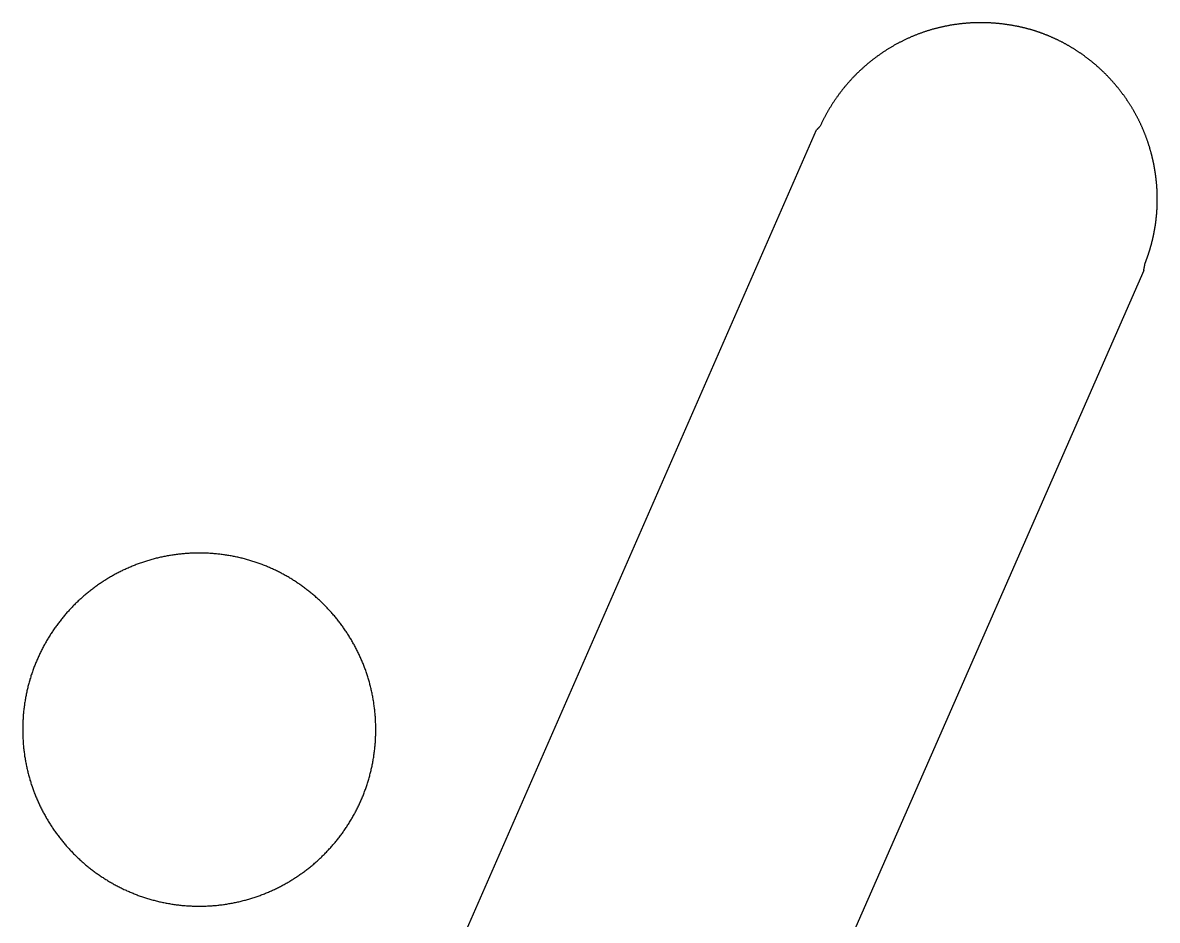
# Model space of a CAD drawing. Header units: millimetres. Extents: x -275 to 275, y -100 to 100.
# Drawn here: x -128.83 to -105.79, y -1.16 to 17.07 of the extents above; entities that cross this region are included whole.
import ezdxf

# ---------------------------------------------------------------- set-up
doc = ezdxf.new("R2010")
doc.units = ezdxf.units.MM

msp = doc.modelspace()

# ---------------------------------------------------------------- linework, layer by layer
for p, q in [((-123.745, -10.338), (-112.706, 14.894)), ((-106.063, 12.038), (-121.976, -24.248))]:
    msp.add_line(p, q)
for points in [[(-106.035, 12.176), (-106.033, 12.182), (-106.03, 12.188), (-106.028, 12.195), (-106.026, 12.201), (-106.023, 12.207), (-106.021, 12.213), (-106.019, 12.219), (-106.016, 12.225), (-106.014, 12.231), (-106.012, 12.238), (-106.009, 12.244), (-106.007, 12.25), (-106.005, 12.256), (-106.003, 12.262), (-106, 12.268), (-105.998, 12.275), (-105.996, 12.281), (-105.994, 12.287), (-105.991, 12.293), (-105.989, 12.299), (-105.987, 12.306), (-105.985, 12.312), (-105.983, 12.318), (-105.981, 12.324), (-105.978, 12.331), (-105.976, 12.337), (-105.974, 12.343), (-105.972, 12.349), (-105.97, 12.356), (-105.968, 12.362), (-105.966, 12.368), (-105.964, 12.374), (-105.962, 12.381), (-105.96, 12.387), (-105.958, 12.393), (-105.956, 12.399), (-105.954, 12.406), (-105.952, 12.412), (-105.95, 12.418), (-105.948, 12.425), (-105.946, 12.431), (-105.944, 12.437), (-105.942, 12.444), (-105.94, 12.45), (-105.938, 12.456), (-105.936, 12.463), (-105.934, 12.469), (-105.932, 12.475), (-105.931, 12.482), (-105.929, 12.488), (-105.927, 12.494), (-105.925, 12.501), (-105.923, 12.507), (-105.921, 12.513), (-105.92, 12.52), (-105.918, 12.526), (-105.916, 12.533), (-105.914, 12.539), (-105.912, 12.545), (-105.911, 12.552), (-105.909, 12.558), (-105.907, 12.565), (-105.906, 12.571), (-105.904, 12.577), (-105.902, 12.584), (-105.9, 12.59), (-105.899, 12.597), (-105.897, 12.603), (-105.895, 12.61), (-105.894, 12.616), (-105.892, 12.623), (-105.891, 12.629), (-105.889, 12.635), (-105.887, 12.642), (-105.886, 12.648), (-105.884, 12.655), (-105.883, 12.661), (-105.881, 12.668), (-105.88, 12.674), (-105.878, 12.681), (-105.877, 12.687), (-105.875, 12.694), (-105.874, 12.7), (-105.872, 12.707), (-105.871, 12.713), (-105.869, 12.72), (-105.868, 12.726), (-105.866, 12.733), (-105.865, 12.74), (-105.864, 12.746), (-105.862, 12.753), (-105.861, 12.759), (-105.86, 12.766), (-105.858, 12.772), (-105.857, 12.779), (-105.856, 12.785), (-105.854, 12.792), (-105.853, 12.799), (-105.852, 12.805), (-105.85, 12.812), (-105.849, 12.818), (-105.848, 12.825), (-105.847, 12.831), (-105.845, 12.838), (-105.844, 12.845), (-105.843, 12.851), (-105.842, 12.858), (-105.841, 12.865), (-105.839, 12.871), (-105.838, 12.878), (-105.837, 12.884), (-105.836, 12.891), (-105.835, 12.898), (-105.834, 12.904), (-105.833, 12.911), (-105.832, 12.918), (-105.83, 12.924), (-105.829, 12.931), (-105.828, 12.938), (-105.827, 12.944), (-105.826, 12.951), (-105.825, 12.958), (-105.824, 12.964), (-105.823, 12.971), (-105.822, 12.978), (-105.821, 12.984), (-105.82, 12.991), (-105.819, 12.998), (-105.819, 13.004), (-105.818, 13.011), (-105.817, 13.018), (-105.816, 13.025), (-105.815, 13.031), (-105.814, 13.038), (-105.813, 13.045), (-105.812, 13.051), (-105.812, 13.058), (-105.811, 13.065), (-105.81, 13.072), (-105.809, 13.078), (-105.808, 13.085), (-105.808, 13.092), (-105.807, 13.099), (-105.806, 13.105), (-105.806, 13.112), (-105.805, 13.119), (-105.804, 13.126), (-105.803, 13.132), (-105.803, 13.139), (-105.802, 13.146), (-105.801, 13.153), (-105.801, 13.16), (-105.8, 13.166), (-105.8, 13.173), (-105.799, 13.18), (-105.798, 13.187), (-105.798, 13.194), (-105.797, 13.2), (-105.797, 13.207), (-105.796, 13.214), (-105.796, 13.221), (-105.795, 13.228), (-105.795, 13.235), (-105.794, 13.241), (-105.794, 13.248), (-105.793, 13.255), (-105.793, 13.262), (-105.793, 13.269), (-105.792, 13.276), (-105.792, 13.283), (-105.791, 13.289), (-105.791, 13.296), (-105.791, 13.303), (-105.79, 13.31), (-105.79, 13.317), (-105.79, 13.324), (-105.789, 13.331), (-105.789, 13.337), (-105.789, 13.344), (-105.788, 13.351), (-105.788, 13.358), (-105.788, 13.365), (-105.788, 13.372), (-105.788, 13.379), (-105.787, 13.386), (-105.787, 13.393), (-105.787, 13.4), (-105.787, 13.407), (-105.787, 13.413), (-105.787, 13.42), (-105.786, 13.427), (-105.786, 13.434), (-105.786, 13.441), (-105.786, 13.448), (-105.786, 13.455), (-105.786, 13.462), (-105.786, 13.469), (-105.786, 13.476), (-105.786, 13.483), (-105.786, 13.49), (-105.786, 13.497), (-105.786, 13.504), (-105.786, 13.511), (-105.786, 13.518), (-105.786, 13.525), (-105.786, 13.532), (-105.787, 13.539), (-105.787, 13.546), (-105.787, 13.553), (-105.787, 13.56), (-105.787, 13.567), (-105.787, 13.574), (-105.787, 13.581), (-105.788, 13.588), (-105.788, 13.595), (-105.788, 13.602), (-105.788, 13.609), (-105.789, 13.616), (-105.789, 13.623), (-105.789, 13.63), (-105.789, 13.637), (-105.79, 13.644), (-105.79, 13.651), (-105.79, 13.658), (-105.791, 13.665), (-105.791, 13.672), (-105.792, 13.679), (-105.792, 13.686), (-105.792, 13.693), (-105.793, 13.7), (-105.793, 13.707), (-105.794, 13.714), (-105.794, 13.721), (-105.795, 13.728), (-105.795, 13.736), (-105.796, 13.743), (-105.796, 13.75), (-105.797, 13.757), (-105.797, 13.764), (-105.798, 13.771), (-105.798, 13.778), (-105.799, 13.785), (-105.8, 13.792), (-105.8, 13.799), (-105.801, 13.806), (-105.802, 13.814), (-105.802, 13.821), (-105.803, 13.828), (-105.804, 13.835), (-105.804, 13.842), (-105.805, 13.849), (-105.806, 13.856), (-105.807, 13.863), (-105.807, 13.87), (-105.808, 13.878), (-105.809, 13.885), (-105.81, 13.892), (-105.811, 13.899), (-105.811, 13.906), (-105.812, 13.913), (-105.813, 13.92), (-105.814, 13.928), (-105.815, 13.935), (-105.816, 13.942), (-105.817, 13.949), (-105.818, 13.956), (-105.819, 13.963), (-105.82, 13.971), (-105.821, 13.978), (-105.822, 13.985), (-105.823, 13.992), (-105.824, 13.999), (-105.825, 14.006), (-105.826, 14.014), (-105.827, 14.021), (-105.828, 14.028), (-105.829, 14.035), (-105.83, 14.042), (-105.831, 14.05), (-105.833, 14.057), (-105.834, 14.064), (-105.835, 14.071), (-105.836, 14.078), (-105.837, 14.086), (-105.839, 14.093), (-105.84, 14.1), (-105.841, 14.107), (-105.842, 14.114), (-105.844, 14.122), (-105.845, 14.129), (-105.846, 14.136), (-105.848, 14.143), (-105.849, 14.15), (-105.85, 14.158), (-105.852, 14.165), (-105.853, 14.172), (-105.854, 14.179), (-105.856, 14.187), (-105.857, 14.194), (-105.859, 14.201), (-105.86, 14.208), (-105.862, 14.216), (-105.863, 14.223), (-105.865, 14.23), (-105.866, 14.237), (-105.868, 14.245), (-105.869, 14.252), (-105.871, 14.259), (-105.873, 14.266), (-105.874, 14.274), (-105.876, 14.281), (-105.878, 14.288), (-105.879, 14.296), (-105.881, 14.303), (-105.883, 14.31), (-105.884, 14.317), (-105.886, 14.325), (-105.888, 14.332), (-105.889, 14.339), (-105.891, 14.347), (-105.893, 14.354), (-105.895, 14.361), (-105.897, 14.368), (-105.898, 14.376), (-105.9, 14.383), (-105.902, 14.39), (-105.904, 14.398), (-105.906, 14.405), (-105.908, 14.412), (-105.91, 14.42), (-105.912, 14.427), (-105.914, 14.434), (-105.916, 14.442), (-105.918, 14.452), (-105.922, 14.463), (-105.925, 14.475), (-105.928, 14.486), (-105.931, 14.498), (-105.935, 14.509), (-105.938, 14.52), (-105.941, 14.532), (-105.945, 14.543), (-105.948, 14.555), (-105.952, 14.566), (-105.955, 14.577), (-105.959, 14.589), (-105.963, 14.6), (-105.966, 14.611), (-105.97, 14.623), (-105.974, 14.634), (-105.978, 14.645), (-105.981, 14.656), (-105.985, 14.668), (-105.989, 14.679), (-105.993, 14.69), (-105.997, 14.701), (-106.001, 14.712), (-106.005, 14.723), (-106.009, 14.735), (-106.013, 14.746), (-106.018, 14.757), (-106.022, 14.768), (-106.026, 14.779), (-106.03, 14.79), (-106.035, 14.801), (-106.039, 14.812), (-106.043, 14.823), (-106.048, 14.834), (-106.052, 14.845), (-106.057, 14.856), (-106.061, 14.867), (-106.066, 14.878), (-106.07, 14.889), (-106.075, 14.899), (-106.08, 14.91), (-106.084, 14.921), (-106.089, 14.932), (-106.094, 14.943), (-106.099, 14.954), (-106.103, 14.964), (-106.108, 14.975), (-106.113, 14.986), (-106.118, 14.996), (-106.123, 15.007), (-106.128, 15.018), (-106.133, 15.029), (-106.138, 15.039), (-106.143, 15.05), (-106.148, 15.06), (-106.154, 15.071), (-106.159, 15.081), (-106.164, 15.092), (-106.169, 15.103), (-106.175, 15.113), (-106.18, 15.124), (-106.186, 15.134), (-106.191, 15.144), (-106.196, 15.155), (-106.202, 15.165), (-106.207, 15.176), (-106.213, 15.186), (-106.219, 15.196), (-106.224, 15.207), (-106.23, 15.217), (-106.236, 15.227), (-106.241, 15.238), (-106.247, 15.248), (-106.253, 15.258), (-106.259, 15.268), (-106.265, 15.278), (-106.27, 15.289), (-106.276, 15.299), (-106.282, 15.309), (-106.288, 15.319), (-106.294, 15.329), (-106.3, 15.339), (-106.306, 15.349), (-106.313, 15.359), (-106.319, 15.369), (-106.325, 15.379), (-106.331, 15.389), (-106.337, 15.399), (-106.344, 15.409), (-106.35, 15.419), (-106.356, 15.429), (-106.363, 15.438), (-106.369, 15.448), (-106.376, 15.458), (-106.382, 15.468), (-106.389, 15.478), (-106.395, 15.487), (-106.402, 15.497), (-106.408, 15.507), (-106.415, 15.516), (-106.421, 15.526), (-106.428, 15.536), (-106.435, 15.545), (-106.442, 15.555), (-106.448, 15.564), (-106.455, 15.574), (-106.462, 15.584), (-106.469, 15.593), (-106.476, 15.602), (-106.483, 15.612), (-106.49, 15.621), (-106.497, 15.631), (-106.504, 15.64), (-106.511, 15.649), (-106.518, 15.659), (-106.525, 15.668), (-106.532, 15.677), (-106.539, 15.687), (-106.547, 15.696), (-106.554, 15.705), (-106.561, 15.714), (-106.568, 15.723), (-106.576, 15.733), (-106.583, 15.742), (-106.59, 15.751), (-106.598, 15.76), (-106.605, 15.769), (-106.613, 15.778), (-106.62, 15.787), (-106.628, 15.796), (-106.635, 15.805), (-106.643, 15.814), (-106.65, 15.823), (-106.658, 15.831), (-106.666, 15.84), (-106.673, 15.849), (-106.681, 15.858), (-106.689, 15.867), (-106.697, 15.875), (-106.704, 15.884), (-106.712, 15.893), (-106.72, 15.901), (-106.728, 15.91), (-106.736, 15.919), (-106.744, 15.927), (-106.752, 15.936), (-106.76, 15.944), (-106.768, 15.953), (-106.776, 15.961), (-106.784, 15.97), (-106.792, 15.978), (-106.8, 15.987), (-106.808, 15.995), (-106.817, 16.003), (-106.825, 16.012), (-106.833, 16.02), (-106.841, 16.028), (-106.85, 16.036), (-106.858, 16.045), (-106.866, 16.053), (-106.875, 16.061), (-106.883, 16.069), (-106.891, 16.077), (-106.9, 16.085), (-106.908, 16.093), (-106.917, 16.101), (-106.925, 16.109), (-106.934, 16.117), (-106.942, 16.125), (-106.951, 16.133), (-106.96, 16.141), (-106.968, 16.149), (-106.977, 16.157), (-106.986, 16.165), (-106.994, 16.172), (-107.003, 16.18), (-107.012, 16.188), (-107.021, 16.196), (-107.03, 16.203), (-107.038, 16.211), (-107.047, 16.218), (-107.056, 16.226), (-107.065, 16.234), (-107.074, 16.241), (-107.083, 16.249), (-107.092, 16.256), (-107.101, 16.263), (-107.11, 16.271), (-107.119, 16.278), (-107.128, 16.286), (-107.137, 16.293), (-107.147, 16.3), (-107.156, 16.307), (-107.165, 16.315), (-107.174, 16.322), (-107.183, 16.329), (-107.193, 16.336), (-107.202, 16.343), (-107.211, 16.35), (-107.22, 16.357), (-107.23, 16.364), (-107.239, 16.371), (-107.249, 16.378), (-107.258, 16.385), (-107.267, 16.392), (-107.277, 16.399), (-107.286, 16.406), (-107.296, 16.413), (-107.305, 16.419), (-107.315, 16.426), (-107.325, 16.433), (-107.334, 16.44), (-107.344, 16.446), (-107.353, 16.453), (-107.363, 16.459), (-107.373, 16.466), (-107.383, 16.472), (-107.392, 16.479), (-107.402, 16.485), (-107.412, 16.492), (-107.422, 16.498), (-107.431, 16.505), (-107.441, 16.511), (-107.451, 16.517), (-107.461, 16.523), (-107.471, 16.53), (-107.481, 16.536), (-107.491, 16.542), (-107.501, 16.548), (-107.511, 16.554), (-107.521, 16.56), (-107.531, 16.566), (-107.541, 16.572), (-107.551, 16.578), (-107.561, 16.584), (-107.571, 16.59), (-107.581, 16.596), (-107.591, 16.602), (-107.601, 16.608), (-107.612, 16.614), (-107.622, 16.619), (-107.632, 16.625), (-107.642, 16.631), (-107.653, 16.636), (-107.663, 16.642), (-107.673, 16.648), (-107.684, 16.653), (-107.694, 16.659), (-107.704, 16.664), (-107.715, 16.67), (-107.725, 16.675), (-107.735, 16.68), (-107.746, 16.686), (-107.756, 16.691), (-107.767, 16.696), (-107.777, 16.701), (-107.788, 16.707), (-107.798, 16.712), (-107.809, 16.717), (-107.82, 16.722), (-107.83, 16.727), (-107.841, 16.732), (-107.851, 16.737), (-107.862, 16.742), (-107.873, 16.747), (-107.883, 16.752), (-107.894, 16.757), (-107.905, 16.762), (-107.915, 16.766), (-107.926, 16.771), (-107.937, 16.776), (-107.948, 16.781), (-107.959, 16.785), (-107.969, 16.79), (-107.98, 16.794), (-107.991, 16.799), (-108.002, 16.803), (-108.013, 16.808), (-108.024, 16.812), (-108.035, 16.817), (-108.046, 16.821), (-108.057, 16.825), (-108.068, 16.83), (-108.079, 16.834), (-108.09, 16.838), (-108.101, 16.842), (-108.112, 16.846), (-108.123, 16.85), (-108.134, 16.854), (-108.145, 16.858), (-108.156, 16.862), (-108.167, 16.866), (-108.178, 16.87), (-108.189, 16.874), (-108.201, 16.878), (-108.212, 16.882), (-108.223, 16.886), (-108.234, 16.889), (-108.245, 16.893), (-108.257, 16.897), (-108.268, 16.9), (-108.279, 16.904), (-108.29, 16.907), (-108.302, 16.911), (-108.313, 16.914), (-108.324, 16.918), (-108.336, 16.921), (-108.347, 16.924), (-108.358, 16.928), (-108.37, 16.931), (-108.381, 16.934), (-108.393, 16.937), (-108.404, 16.94), (-108.416, 16.944), (-108.427, 16.947), (-108.438, 16.95), (-108.45, 16.953), (-108.461, 16.956), (-108.473, 16.958), (-108.484, 16.961), (-108.496, 16.964), (-108.508, 16.967), (-108.519, 16.97), (-108.531, 16.972), (-108.542, 16.975), (-108.554, 16.978), (-108.566, 16.98), (-108.577, 16.983), (-108.589, 16.985), (-108.601, 16.988), (-108.612, 16.99), (-108.624, 16.993), (-108.637, 16.995), (-108.653, 16.998), (-108.669, 17.001), (-108.684, 17.004), (-108.7, 17.007), (-108.716, 17.01), (-108.732, 17.013), (-108.747, 17.016), (-108.763, 17.018), (-108.779, 17.021), (-108.795, 17.023), (-108.81, 17.026), (-108.826, 17.028), (-108.842, 17.03), (-108.857, 17.033), (-108.873, 17.035), (-108.889, 17.037), (-108.904, 17.039), (-108.92, 17.041), (-108.935, 17.043), (-108.951, 17.044), (-108.967, 17.046), (-108.982, 17.048), (-108.998, 17.049), (-109.013, 17.051), (-109.029, 17.052), (-109.044, 17.054), (-109.06, 17.055), (-109.076, 17.057), (-109.091, 17.058), (-109.106, 17.059), (-109.122, 17.06), (-109.137, 17.061), (-109.153, 17.062), (-109.168, 17.063), (-109.184, 17.064), (-109.199, 17.064), (-109.214, 17.065), (-109.23, 17.066), (-109.245, 17.066), (-109.261, 17.067), (-109.276, 17.067), (-109.291, 17.068), (-109.307, 17.068), (-109.322, 17.068), (-109.337, 17.068), (-109.352, 17.068), (-109.368, 17.069), (-109.383, 17.069), (-109.398, 17.068), (-109.413, 17.068), (-109.428, 17.068), (-109.444, 17.068), (-109.459, 17.067), (-109.474, 17.067), (-109.489, 17.067), (-109.504, 17.066), (-109.519, 17.066), (-109.534, 17.065), (-109.549, 17.064), (-109.564, 17.063), (-109.579, 17.063), (-109.594, 17.062), (-109.609, 17.061), (-109.624, 17.06), (-109.639, 17.059), (-109.654, 17.058), (-109.669, 17.056), (-109.684, 17.055), (-109.699, 17.054), (-109.714, 17.052), (-109.729, 17.051), (-109.744, 17.049), (-109.758, 17.048), (-109.773, 17.046), (-109.788, 17.045), (-109.803, 17.043), (-109.818, 17.041), (-109.832, 17.039), (-109.847, 17.037), (-109.862, 17.035), (-109.876, 17.033), (-109.891, 17.031), (-109.906, 17.029), (-109.92, 17.027), (-109.935, 17.025), (-109.949, 17.022), (-109.964, 17.02), (-109.978, 17.017), (-109.993, 17.015), (-110.007, 17.012), (-110.022, 17.01), (-110.036, 17.007), (-110.051, 17.004), (-110.065, 17.001), (-110.08, 16.999), (-110.094, 16.996), (-110.108, 16.993), (-110.123, 16.99), (-110.137, 16.987), (-110.151, 16.983), (-110.165, 16.98), (-110.18, 16.977), (-110.194, 16.974), (-110.208, 16.97), (-110.222, 16.967), (-110.236, 16.963), (-110.251, 16.96), (-110.265, 16.956), (-110.279, 16.953), (-110.293, 16.949), (-110.307, 16.945), (-110.321, 16.941), (-110.335, 16.938), (-110.349, 16.934), (-110.363, 16.93), (-110.377, 16.926), (-110.391, 16.921), (-110.405, 16.917), (-110.418, 16.913), (-110.432, 16.909), (-110.446, 16.905), (-110.46, 16.9), (-110.474, 16.896), (-110.487, 16.891), (-110.501, 16.887), (-110.515, 16.882), (-110.528, 16.878), (-110.542, 16.873), (-110.556, 16.868), (-110.569, 16.863), (-110.583, 16.859), (-110.596, 16.854), (-110.61, 16.849), (-110.623, 16.844), (-110.637, 16.839), (-110.65, 16.833), (-110.664, 16.828), (-110.677, 16.823), (-110.69, 16.818), (-110.704, 16.813), (-110.717, 16.807), (-110.73, 16.802), (-110.743, 16.796), (-110.757, 16.791), (-110.77, 16.785), (-110.783, 16.78), (-110.796, 16.774), (-110.809, 16.768), (-110.822, 16.762), (-110.835, 16.757), (-110.848, 16.751), (-110.861, 16.745), (-110.874, 16.739), (-110.887, 16.733), (-110.9, 16.727), (-110.913, 16.72), (-110.926, 16.714), (-110.939, 16.708), (-110.952, 16.702), (-110.964, 16.695), (-110.977, 16.689), (-110.99, 16.683), (-111.003, 16.676), (-111.015, 16.67), (-111.028, 16.663), (-111.041, 16.656), (-111.053, 16.65), (-111.066, 16.643), (-111.078, 16.636), (-111.091, 16.629), (-111.103, 16.623), (-111.116, 16.616), (-111.128, 16.609), (-111.14, 16.602), (-111.153, 16.595), (-111.165, 16.588), (-111.177, 16.58), (-111.189, 16.573), (-111.202, 16.566), (-111.214, 16.559), (-111.226, 16.551), (-111.238, 16.544), (-111.25, 16.536), (-111.262, 16.529), (-111.274, 16.521), (-111.286, 16.514), (-111.298, 16.506), (-111.31, 16.499), (-111.322, 16.491), (-111.334, 16.483), (-111.346, 16.475), (-111.357, 16.468), (-111.369, 16.46), (-111.381, 16.452), (-111.393, 16.444), (-111.404, 16.436), (-111.416, 16.428), (-111.427, 16.419), (-111.439, 16.411), (-111.451, 16.403), (-111.462, 16.395), (-111.474, 16.387), (-111.485, 16.378), (-111.496, 16.37), (-111.508, 16.361), (-111.519, 16.353), (-111.53, 16.344), (-111.542, 16.336), (-111.553, 16.327), (-111.564, 16.319), (-111.575, 16.31), (-111.586, 16.301), (-111.597, 16.292), (-111.608, 16.284), (-111.619, 16.275), (-111.63, 16.266), (-111.641, 16.257), (-111.652, 16.248), (-111.663, 16.239), (-111.674, 16.23), (-111.685, 16.221), (-111.695, 16.212), (-111.706, 16.202), (-111.717, 16.193), (-111.727, 16.184), (-111.738, 16.175), (-111.749, 16.165), (-111.759, 16.156), (-111.77, 16.146), (-111.78, 16.137), (-111.791, 16.127), (-111.801, 16.118), (-111.811, 16.108), (-111.822, 16.099), (-111.832, 16.089), (-111.842, 16.079), (-111.852, 16.069), (-111.862, 16.06), (-111.873, 16.05), (-111.883, 16.04), (-111.893, 16.03), (-111.903, 16.02), (-111.913, 16.01), (-111.923, 16), (-111.932, 15.99), (-111.942, 15.98), (-111.952, 15.97), (-111.962, 15.959), (-111.972, 15.949), (-111.981, 15.939), (-111.991, 15.929), (-112.001, 15.918), (-112.01, 15.908), (-112.02, 15.897), (-112.029, 15.887), (-112.039, 15.877), (-112.048, 15.866), (-112.057, 15.855), (-112.067, 15.845), (-112.076, 15.834), (-112.085, 15.823), (-112.094, 15.813), (-112.104, 15.802), (-112.113, 15.791), (-112.122, 15.78), (-112.131, 15.77), (-112.14, 15.759), (-112.149, 15.748), (-112.158, 15.737), (-112.166, 15.726), (-112.175, 15.715), (-112.184, 15.704), (-112.193, 15.692), (-112.201, 15.681), (-112.21, 15.67), (-112.219, 15.659), (-112.227, 15.648), (-112.236, 15.636), (-112.244, 15.625), (-112.253, 15.614), (-112.261, 15.602), (-112.269, 15.591), (-112.278, 15.579), (-112.286, 15.568), (-112.294, 15.556), (-112.302, 15.545), (-112.311, 15.533), (-112.319, 15.522), (-112.327, 15.51), (-112.335, 15.498), (-112.343, 15.487), (-112.351, 15.475), (-112.358, 15.463), (-112.366, 15.451), (-112.374, 15.439), (-112.382, 15.427), (-112.389, 15.416), (-112.397, 15.404), (-112.405, 15.392), (-112.412, 15.38), (-112.42, 15.368), (-112.427, 15.355), (-112.434, 15.343), (-112.442, 15.331), (-112.449, 15.319), (-112.456, 15.307), (-112.464, 15.295), (-112.471, 15.282), (-112.478, 15.27), (-112.485, 15.258), (-112.492, 15.245), (-112.499, 15.233), (-112.506, 15.221), (-112.513, 15.208), (-112.52, 15.196), (-112.526, 15.183), (-112.533, 15.171), (-112.54, 15.158), (-112.546, 15.145), (-112.553, 15.133), (-112.56, 15.12), (-112.566, 15.107), (-112.573, 15.095), (-112.579, 15.082), (-112.585, 15.069), (-112.592, 15.056), (-112.598, 15.044), (-112.604, 15.031), (-112.61, 15.018), (-112.616, 15.005), (-112.622, 14.992), (-112.628, 14.979), (-112.634, 14.966)], [(-112.634, 14.966), (-112.636, 14.964), (-112.638, 14.962), (-112.64, 14.96), (-112.642, 14.958), (-112.644, 14.957), (-112.645, 14.955), (-112.647, 14.953), (-112.649, 14.951), (-112.651, 14.95), (-112.652, 14.948), (-112.654, 14.946), (-112.656, 14.944), (-112.658, 14.943), (-112.659, 14.941), (-112.661, 14.94), (-112.662, 14.938), (-112.664, 14.936), (-112.665, 14.935), (-112.667, 14.933), (-112.669, 14.932), (-112.67, 14.93), (-112.671, 14.929), (-112.673, 14.927), (-112.674, 14.926), (-112.676, 14.925), (-112.677, 14.923), (-112.678, 14.922), (-112.68, 14.921), (-112.681, 14.92), (-112.682, 14.918), (-112.683, 14.917), (-112.684, 14.916), (-112.685, 14.915), (-112.686, 14.914), (-112.687, 14.914), (-112.687, 14.913), (-112.688, 14.912), (-112.689, 14.911), (-112.69, 14.91), (-112.69, 14.91), (-112.691, 14.909), (-112.692, 14.908), (-112.692, 14.908), (-112.693, 14.907), (-112.693, 14.907), (-112.694, 14.906), (-112.694, 14.906), (-112.695, 14.905), (-112.695, 14.905), (-112.696, 14.904), (-112.696, 14.904), (-112.697, 14.904), (-112.697, 14.903), (-112.697, 14.903), (-112.698, 14.902), (-112.698, 14.902), (-112.698, 14.902), (-112.699, 14.901), (-112.699, 14.901), (-112.699, 14.901), (-112.699, 14.901), (-112.7, 14.9), (-112.7, 14.9), (-112.7, 14.9), (-112.7, 14.9), (-112.701, 14.899), (-112.701, 14.899), (-112.701, 14.899), (-112.701, 14.899), (-112.701, 14.899), (-112.702, 14.898), (-112.702, 14.898), (-112.702, 14.898), (-112.702, 14.898), (-112.702, 14.898), (-112.702, 14.898), (-112.702, 14.898), (-112.703, 14.897), (-112.703, 14.897), (-112.703, 14.897), (-112.703, 14.897), (-112.703, 14.897), (-112.703, 14.897), (-112.703, 14.897), (-112.703, 14.897), (-112.703, 14.896), (-112.704, 14.896), (-112.704, 14.896), (-112.704, 14.896), (-112.704, 14.896), (-112.704, 14.896), (-112.704, 14.896), (-112.704, 14.896), (-112.704, 14.896), (-112.704, 14.896), (-112.704, 14.896), (-112.704, 14.896), (-112.704, 14.896), (-112.704, 14.895), (-112.705, 14.895), (-112.705, 14.895), (-112.705, 14.895), (-112.705, 14.895), (-112.705, 14.895), (-112.705, 14.895), (-112.705, 14.895), (-112.705, 14.895), (-112.705, 14.895), (-112.705, 14.895), (-112.705, 14.895), (-112.705, 14.895), (-112.705, 14.895), (-112.705, 14.895), (-112.705, 14.895), (-112.705, 14.895), (-112.705, 14.895), (-112.705, 14.895), (-112.705, 14.895), (-112.705, 14.895), (-112.705, 14.895), (-112.705, 14.895), (-112.705, 14.895), (-112.705, 14.895), (-112.705, 14.895), (-112.705, 14.895), (-112.705, 14.895), (-112.705, 14.895), (-112.705, 14.894), (-112.705, 14.894), (-112.705, 14.894), (-112.705, 14.894), (-112.705, 14.894), (-112.705, 14.894), (-112.706, 14.894), (-112.706, 14.894), (-112.706, 14.894), (-112.706, 14.894), (-112.706, 14.894), (-112.706, 14.894), (-112.706, 14.894), (-112.706, 14.894), (-112.706, 14.894), (-112.706, 14.894), (-112.706, 14.894), (-112.706, 14.894), (-112.706, 14.894), (-112.706, 14.894), (-112.706, 14.894), (-112.706, 14.894), (-112.706, 14.894), (-112.706, 14.894), (-112.706, 14.894), (-112.706, 14.894), (-112.706, 14.894), (-112.706, 14.894), (-112.706, 14.894), (-112.706, 14.894), (-112.706, 14.894), (-112.706, 14.894), (-112.706, 14.894), (-112.706, 14.894), (-112.706, 14.894), (-112.706, 14.894), (-112.706, 14.894), (-112.706, 14.894), (-112.706, 14.894), (-112.706, 14.894), (-112.706, 14.894), (-112.706, 14.894), (-112.706, 14.894), (-112.706, 14.894), (-112.706, 14.894), (-112.706, 14.894), (-112.706, 14.894), (-112.706, 14.894), (-112.706, 14.894), (-112.706, 14.894), (-112.706, 14.894), (-112.706, 14.894), (-112.706, 14.894), (-112.706, 14.894), (-112.706, 14.894), (-112.706, 14.894), (-112.706, 14.894), (-112.706, 14.894), (-112.706, 14.894), (-112.706, 14.894), (-112.706, 14.894), (-112.706, 14.894), (-112.706, 14.894), (-112.706, 14.894), (-112.706, 14.894), (-112.706, 14.894), (-112.706, 14.894), (-112.706, 14.894), (-112.706, 14.894), (-112.706, 14.894), (-112.706, 14.894), (-112.706, 14.894), (-112.706, 14.894), (-112.706, 14.894), (-112.706, 14.894), (-112.706, 14.894), (-112.706, 14.894), (-112.706, 14.894), (-112.706, 14.894), (-112.706, 14.894), (-112.706, 14.894), (-112.706, 14.894), (-112.706, 14.894), (-112.706, 14.894), (-112.706, 14.894), (-112.706, 14.894), (-112.706, 14.894), (-112.706, 14.894)], [(-106.063, 12.038), (-106.063, 12.038), (-106.063, 12.038), (-106.063, 12.038), (-106.063, 12.038), (-106.063, 12.038), (-106.063, 12.038), (-106.063, 12.038), (-106.063, 12.038), (-106.063, 12.038), (-106.063, 12.038), (-106.063, 12.038), (-106.063, 12.038), (-106.063, 12.038), (-106.063, 12.038), (-106.063, 12.038), (-106.063, 12.038), (-106.063, 12.038), (-106.063, 12.038), (-106.063, 12.038), (-106.063, 12.038), (-106.063, 12.038), (-106.063, 12.038), (-106.063, 12.038), (-106.063, 12.038), (-106.063, 12.038), (-106.063, 12.038), (-106.063, 12.038), (-106.063, 12.038), (-106.063, 12.038), (-106.063, 12.038), (-106.063, 12.038), (-106.063, 12.038), (-106.063, 12.038), (-106.063, 12.038), (-106.063, 12.038), (-106.063, 12.038), (-106.063, 12.038), (-106.063, 12.038), (-106.063, 12.038), (-106.063, 12.038), (-106.063, 12.038), (-106.063, 12.038), (-106.063, 12.038), (-106.063, 12.038), (-106.063, 12.038), (-106.063, 12.038), (-106.063, 12.038), (-106.063, 12.038), (-106.063, 12.038), (-106.063, 12.038), (-106.063, 12.038), (-106.063, 12.038), (-106.062, 12.038), (-106.062, 12.038), (-106.062, 12.038), (-106.062, 12.038), (-106.062, 12.038), (-106.062, 12.038), (-106.062, 12.038), (-106.062, 12.038), (-106.062, 12.038), (-106.062, 12.038), (-106.062, 12.038), (-106.062, 12.038), (-106.062, 12.038), (-106.062, 12.038), (-106.062, 12.038), (-106.062, 12.038), (-106.062, 12.038), (-106.062, 12.038), (-106.062, 12.039), (-106.062, 12.039), (-106.062, 12.039), (-106.062, 12.039), (-106.062, 12.039), (-106.062, 12.039), (-106.062, 12.039), (-106.062, 12.039), (-106.062, 12.039), (-106.062, 12.039), (-106.062, 12.039), (-106.062, 12.039), (-106.062, 12.039), (-106.062, 12.039), (-106.062, 12.039), (-106.062, 12.039), (-106.062, 12.039), (-106.062, 12.039), (-106.062, 12.039), (-106.062, 12.039), (-106.062, 12.039), (-106.062, 12.039), (-106.062, 12.039), (-106.062, 12.039), (-106.062, 12.039), (-106.062, 12.039), (-106.062, 12.039), (-106.062, 12.039), (-106.062, 12.039), (-106.062, 12.039), (-106.062, 12.039), (-106.062, 12.039), (-106.062, 12.04), (-106.062, 12.04), (-106.062, 12.04), (-106.062, 12.04), (-106.062, 12.04), (-106.062, 12.04), (-106.062, 12.04), (-106.062, 12.04), (-106.062, 12.04), (-106.062, 12.04), (-106.062, 12.04), (-106.062, 12.04), (-106.062, 12.04), (-106.062, 12.041), (-106.062, 12.041), (-106.062, 12.041), (-106.062, 12.041), (-106.062, 12.041), (-106.062, 12.041), (-106.062, 12.041), (-106.062, 12.041), (-106.062, 12.041), (-106.062, 12.041), (-106.062, 12.042), (-106.062, 12.042), (-106.062, 12.042), (-106.062, 12.042), (-106.062, 12.042), (-106.062, 12.042), (-106.061, 12.043), (-106.061, 12.043), (-106.061, 12.043), (-106.061, 12.043), (-106.061, 12.043), (-106.061, 12.043), (-106.061, 12.044), (-106.061, 12.044), (-106.061, 12.044), (-106.061, 12.044), (-106.061, 12.045), (-106.061, 12.045), (-106.061, 12.045), (-106.061, 12.045), (-106.061, 12.046), (-106.061, 12.046), (-106.061, 12.046), (-106.061, 12.047), (-106.06, 12.047), (-106.06, 12.047), (-106.06, 12.048), (-106.06, 12.048), (-106.06, 12.049), (-106.06, 12.049), (-106.06, 12.049), (-106.06, 12.05), (-106.06, 12.05), (-106.06, 12.051), (-106.06, 12.051), (-106.059, 12.052), (-106.059, 12.052), (-106.059, 12.053), (-106.059, 12.053), (-106.059, 12.054), (-106.059, 12.055), (-106.059, 12.056), (-106.058, 12.056), (-106.058, 12.057), (-106.058, 12.058), (-106.058, 12.058), (-106.058, 12.059), (-106.058, 12.06), (-106.057, 12.061), (-106.057, 12.062), (-106.057, 12.063), (-106.057, 12.064), (-106.057, 12.065), (-106.056, 12.066), (-106.056, 12.067), (-106.056, 12.069), (-106.056, 12.07), (-106.055, 12.071), (-106.055, 12.073), (-106.055, 12.074), (-106.054, 12.076), (-106.054, 12.077), (-106.054, 12.079), (-106.053, 12.081), (-106.053, 12.082), (-106.053, 12.084), (-106.052, 12.086), (-106.052, 12.088), (-106.051, 12.091), (-106.051, 12.093), (-106.05, 12.095), (-106.05, 12.098), (-106.049, 12.1), (-106.049, 12.103), (-106.048, 12.106), (-106.048, 12.108), (-106.047, 12.111), (-106.047, 12.114), (-106.046, 12.117), (-106.046, 12.119), (-106.045, 12.122), (-106.045, 12.125), (-106.044, 12.127), (-106.044, 12.13), (-106.043, 12.133), (-106.042, 12.136), (-106.042, 12.139), (-106.041, 12.142), (-106.041, 12.144), (-106.04, 12.147), (-106.04, 12.15), (-106.039, 12.153), (-106.039, 12.156), (-106.038, 12.159), (-106.038, 12.162), (-106.037, 12.165), (-106.037, 12.168), (-106.036, 12.171), (-106.035, 12.174), (-106.035, 12.176)], [(-128.832, 2.709), (-128.832, 2.686), (-128.832, 2.662), (-128.832, 2.638), (-128.831, 2.615), (-128.83, 2.591), (-128.83, 2.567), (-128.829, 2.544), (-128.827, 2.52), (-128.826, 2.497), (-128.825, 2.474), (-128.823, 2.45), (-128.821, 2.427), (-128.82, 2.404), (-128.818, 2.38), (-128.815, 2.357), (-128.813, 2.334), (-128.811, 2.311), (-128.808, 2.288), (-128.805, 2.265), (-128.802, 2.242), (-128.799, 2.219), (-128.796, 2.196), (-128.793, 2.173), (-128.789, 2.15), (-128.785, 2.128), (-128.782, 2.105), (-128.778, 2.082), (-128.774, 2.06), (-128.769, 2.037), (-128.765, 2.015), (-128.761, 1.992), (-128.756, 1.97), (-128.751, 1.948), (-128.746, 1.925), (-128.741, 1.903), (-128.736, 1.881), (-128.731, 1.859), (-128.725, 1.837), (-128.72, 1.815), (-128.714, 1.793), (-128.708, 1.771), (-128.702, 1.749), (-128.696, 1.727), (-128.69, 1.705), (-128.684, 1.684), (-128.677, 1.662), (-128.67, 1.64), (-128.664, 1.619), (-128.657, 1.597), (-128.65, 1.576), (-128.642, 1.555), (-128.635, 1.533), (-128.628, 1.512), (-128.62, 1.491), (-128.612, 1.47), (-128.605, 1.449), (-128.597, 1.428), (-128.589, 1.407), (-128.58, 1.386), (-128.572, 1.365), (-128.563, 1.344), (-128.555, 1.324), (-128.546, 1.303), (-128.537, 1.283), (-128.528, 1.262), (-128.519, 1.242), (-128.51, 1.222), (-128.501, 1.201), (-128.491, 1.181), (-128.482, 1.161), (-128.472, 1.141), (-128.462, 1.121), (-128.452, 1.101), (-128.442, 1.081), (-128.432, 1.061), (-128.422, 1.042), (-128.411, 1.022), (-128.401, 1.002), (-128.39, 0.983), (-128.379, 0.964), (-128.369, 0.944), (-128.358, 0.925), (-128.347, 0.906), (-128.335, 0.887), (-128.324, 0.868), (-128.312, 0.849), (-128.301, 0.83), (-128.289, 0.811), (-128.277, 0.792), (-128.266, 0.774), (-128.254, 0.755), (-128.241, 0.737), (-128.229, 0.718), (-128.217, 0.7), (-128.204, 0.682), (-128.192, 0.663), (-128.179, 0.645), (-128.166, 0.627), (-128.153, 0.609), (-128.14, 0.591), (-128.127, 0.574), (-128.114, 0.556), (-128.101, 0.538), (-128.087, 0.521), (-128.074, 0.504), (-128.06, 0.486), (-128.047, 0.469), (-128.033, 0.452), (-128.019, 0.435), (-128.005, 0.418), (-127.991, 0.401), (-127.976, 0.384), (-127.962, 0.367), (-127.947, 0.351), (-127.933, 0.334), (-127.918, 0.318), (-127.904, 0.301), (-127.889, 0.285), (-127.874, 0.269), (-127.859, 0.253), (-127.844, 0.237), (-127.828, 0.221), (-127.813, 0.205), (-127.798, 0.189), (-127.782, 0.174), (-127.766, 0.158), (-127.751, 0.143), (-127.735, 0.127), (-127.719, 0.112), (-127.703, 0.097), (-127.687, 0.082), (-127.671, 0.067), (-127.654, 0.052), (-127.638, 0.037), (-127.622, 0.023), (-127.605, 0.008), (-127.588, -0.006), (-127.572, -0.021), (-127.555, -0.035), (-127.538, -0.049), (-127.521, -0.063), (-127.504, -0.077), (-127.487, -0.091), (-127.469, -0.105), (-127.452, -0.118), (-127.435, -0.132), (-127.417, -0.145), (-127.4, -0.159), (-127.382, -0.172), (-127.364, -0.185), (-127.346, -0.198), (-127.328, -0.211), (-127.31, -0.223), (-127.292, -0.236), (-127.274, -0.249), (-127.256, -0.261), (-127.238, -0.274), (-127.219, -0.286), (-127.201, -0.298), (-127.182, -0.31), (-127.163, -0.322), (-127.145, -0.334), (-127.126, -0.345), (-127.107, -0.357), (-127.088, -0.368), (-127.069, -0.38), (-127.05, -0.391), (-127.031, -0.402), (-127.011, -0.413), (-126.992, -0.424), (-126.973, -0.435), (-126.953, -0.445), (-126.934, -0.456), (-126.914, -0.466), (-126.894, -0.476), (-126.874, -0.487), (-126.855, -0.497), (-126.835, -0.507), (-126.815, -0.516), (-126.795, -0.526), (-126.775, -0.536), (-126.754, -0.545), (-126.734, -0.554), (-126.714, -0.564), (-126.693, -0.573), (-126.673, -0.582), (-126.652, -0.591), (-126.632, -0.599), (-126.611, -0.608), (-126.59, -0.616), (-126.57, -0.625), (-126.549, -0.633), (-126.528, -0.641), (-126.507, -0.649), (-126.486, -0.657), (-126.465, -0.664), (-126.444, -0.672), (-126.422, -0.679), (-126.401, -0.687), (-126.38, -0.694), (-126.358, -0.701), (-126.337, -0.708), (-126.315, -0.715), (-126.294, -0.721), (-126.272, -0.728), (-126.25, -0.734), (-126.229, -0.741), (-126.207, -0.747), (-126.185, -0.753), (-126.163, -0.758), (-126.141, -0.764), (-126.119, -0.77), (-126.097, -0.775), (-126.075, -0.781), (-126.053, -0.786), (-126.03, -0.791), (-126.008, -0.796), (-125.986, -0.8), (-125.963, -0.805), (-125.941, -0.81), (-125.918, -0.814), (-125.896, -0.818), (-125.873, -0.822), (-125.851, -0.826), (-125.828, -0.83), (-125.805, -0.833), (-125.782, -0.837), (-125.76, -0.84), (-125.737, -0.843), (-125.714, -0.847), (-125.691, -0.849), (-125.668, -0.852), (-125.645, -0.855), (-125.622, -0.857), (-125.598, -0.86), (-125.575, -0.862), (-125.552, -0.864), (-125.529, -0.866), (-125.505, -0.868), (-125.482, -0.869), (-125.459, -0.871), (-125.435, -0.872), (-125.412, -0.873), (-125.388, -0.874), (-125.365, -0.875), (-125.341, -0.876), (-125.317, -0.876), (-125.294, -0.876), (-125.27, -0.877), (-125.246, -0.877), (-125.222, -0.877), (-125.199, -0.876), (-125.175, -0.876), (-125.151, -0.876), (-125.128, -0.875), (-125.104, -0.874), (-125.081, -0.873), (-125.057, -0.872), (-125.034, -0.871), (-125.01, -0.869), (-124.987, -0.868), (-124.964, -0.866), (-124.94, -0.864), (-124.917, -0.862), (-124.894, -0.86), (-124.871, -0.857), (-124.848, -0.855), (-124.825, -0.852), (-124.802, -0.849), (-124.779, -0.847), (-124.756, -0.843), (-124.733, -0.84), (-124.71, -0.837), (-124.687, -0.833), (-124.665, -0.83), (-124.642, -0.826), (-124.619, -0.822), (-124.597, -0.818), (-124.574, -0.814), (-124.552, -0.81), (-124.529, -0.805), (-124.507, -0.8), (-124.484, -0.796), (-124.462, -0.791), (-124.44, -0.786), (-124.418, -0.781), (-124.395, -0.775), (-124.373, -0.77), (-124.351, -0.764), (-124.329, -0.758), (-124.307, -0.753), (-124.286, -0.747), (-124.264, -0.741), (-124.242, -0.734), (-124.22, -0.728), (-124.199, -0.721), (-124.177, -0.715), (-124.156, -0.708), (-124.134, -0.701), (-124.113, -0.694), (-124.091, -0.687), (-124.07, -0.679), (-124.049, -0.672), (-124.028, -0.664), (-124.007, -0.657), (-123.986, -0.649), (-123.965, -0.641), (-123.944, -0.633), (-123.923, -0.625), (-123.902, -0.616), (-123.881, -0.608), (-123.861, -0.599), (-123.84, -0.591), (-123.82, -0.582), (-123.799, -0.573), (-123.779, -0.564), (-123.758, -0.554), (-123.738, -0.545), (-123.718, -0.536), (-123.698, -0.526), (-123.678, -0.516), (-123.658, -0.507), (-123.638, -0.497), (-123.618, -0.487), (-123.598, -0.476), (-123.578, -0.466), (-123.559, -0.456), (-123.539, -0.445), (-123.52, -0.435), (-123.5, -0.424), (-123.481, -0.413), (-123.462, -0.402), (-123.443, -0.391), (-123.423, -0.38), (-123.404, -0.368), (-123.385, -0.357), (-123.367, -0.345), (-123.348, -0.334), (-123.329, -0.322), (-123.31, -0.31), (-123.292, -0.298), (-123.273, -0.286), (-123.255, -0.274), (-123.237, -0.261), (-123.218, -0.249), (-123.2, -0.236), (-123.182, -0.223), (-123.164, -0.211), (-123.146, -0.198), (-123.128, -0.185), (-123.111, -0.172), (-123.093, -0.159), (-123.075, -0.145), (-123.058, -0.132), (-123.04, -0.118), (-123.023, -0.105), (-123.006, -0.091), (-122.989, -0.077), (-122.971, -0.063), (-122.954, -0.049), (-122.938, -0.035), (-122.921, -0.021), (-122.904, -0.006), (-122.887, 0.008), (-122.871, 0.023), (-122.854, 0.037), (-122.838, 0.052), (-122.822, 0.067), (-122.806, 0.082), (-122.789, 0.097), (-122.773, 0.112), (-122.758, 0.127), (-122.742, 0.143), (-122.726, 0.158), (-122.71, 0.174), (-122.695, 0.189), (-122.679, 0.205), (-122.664, 0.221), (-122.649, 0.237), (-122.634, 0.253), (-122.619, 0.269), (-122.604, 0.285), (-122.589, 0.301), (-122.574, 0.318), (-122.559, 0.334), (-122.545, 0.351), (-122.53, 0.367), (-122.516, 0.384), (-122.502, 0.401), (-122.488, 0.418), (-122.474, 0.435), (-122.46, 0.452), (-122.446, 0.469), (-122.432, 0.486), (-122.419, 0.504), (-122.405, 0.521), (-122.392, 0.538), (-122.378, 0.556), (-122.365, 0.574), (-122.352, 0.591), (-122.339, 0.609), (-122.326, 0.627), (-122.313, 0.645), (-122.301, 0.663), (-122.288, 0.682), (-122.276, 0.7), (-122.263, 0.718), (-122.251, 0.737), (-122.239, 0.755), (-122.227, 0.774), (-122.215, 0.792), (-122.203, 0.811), (-122.192, 0.83), (-122.18, 0.849), (-122.168, 0.868), (-122.157, 0.887), (-122.146, 0.906), (-122.135, 0.925), (-122.124, 0.944), (-122.113, 0.964), (-122.102, 0.983), (-122.092, 1.002), (-122.081, 1.022), (-122.071, 1.042), (-122.06, 1.061), (-122.05, 1.081), (-122.04, 1.101), (-122.03, 1.121), (-122.02, 1.141), (-122.011, 1.161), (-122.001, 1.181), (-121.992, 1.201), (-121.982, 1.222), (-121.973, 1.242), (-121.964, 1.262), (-121.955, 1.283), (-121.946, 1.303), (-121.938, 1.324), (-121.929, 1.344), (-121.92, 1.365), (-121.912, 1.386), (-121.904, 1.407), (-121.896, 1.428), (-121.888, 1.449), (-121.88, 1.47), (-121.872, 1.491), (-121.865, 1.512), (-121.857, 1.533), (-121.85, 1.555), (-121.843, 1.576), (-121.836, 1.597), (-121.829, 1.619), (-121.822, 1.64), (-121.815, 1.662), (-121.809, 1.684), (-121.803, 1.705), (-121.796, 1.727), (-121.79, 1.749), (-121.784, 1.771), (-121.778, 1.793), (-121.773, 1.815), (-121.767, 1.837), (-121.762, 1.859), (-121.756, 1.881), (-121.751, 1.903), (-121.746, 1.925), (-121.741, 1.948), (-121.736, 1.97), (-121.732, 1.992), (-121.727, 2.015), (-121.723, 2.037), (-121.719, 2.06), (-121.715, 2.082), (-121.711, 2.105), (-121.707, 2.128), (-121.703, 2.15), (-121.7, 2.173), (-121.697, 2.196), (-121.693, 2.219), (-121.69, 2.242), (-121.687, 2.265), (-121.685, 2.288), (-121.682, 2.311), (-121.679, 2.334), (-121.677, 2.357), (-121.675, 2.38), (-121.673, 2.404), (-121.671, 2.427), (-121.669, 2.45), (-121.668, 2.474), (-121.666, 2.497), (-121.665, 2.52), (-121.664, 2.544), (-121.663, 2.567), (-121.662, 2.591), (-121.661, 2.615), (-121.661, 2.638), (-121.66, 2.662), (-121.66, 2.686), (-121.66, 2.709), (-121.66, 2.733), (-121.66, 2.757), (-121.661, 2.781), (-121.661, 2.804), (-121.662, 2.828), (-121.663, 2.851), (-121.664, 2.875), (-121.665, 2.898), (-121.666, 2.922), (-121.668, 2.945), (-121.669, 2.969), (-121.671, 2.992), (-121.673, 3.015), (-121.675, 3.038), (-121.677, 3.062), (-121.679, 3.085), (-121.682, 3.108), (-121.685, 3.131), (-121.687, 3.154), (-121.69, 3.177), (-121.693, 3.2), (-121.697, 3.223), (-121.7, 3.246), (-121.703, 3.268), (-121.707, 3.291), (-121.711, 3.314), (-121.715, 3.336), (-121.719, 3.359), (-121.723, 3.382), (-121.727, 3.404), (-121.732, 3.427), (-121.736, 3.449), (-121.741, 3.471), (-121.746, 3.494), (-121.751, 3.516), (-121.756, 3.538), (-121.762, 3.56), (-121.767, 3.582), (-121.773, 3.604), (-121.778, 3.626), (-121.784, 3.648), (-121.79, 3.67), (-121.796, 3.692), (-121.803, 3.714), (-121.809, 3.735), (-121.815, 3.757), (-121.822, 3.779), (-121.829, 3.8), (-121.836, 3.822), (-121.843, 3.843), (-121.85, 3.864), (-121.857, 3.886), (-121.865, 3.907), (-121.872, 3.928), (-121.88, 3.949), (-121.888, 3.97), (-121.896, 3.991), (-121.904, 4.012), (-121.912, 4.033), (-121.92, 4.054), (-121.929, 4.074), (-121.938, 4.095), (-121.946, 4.116), (-121.955, 4.136), (-121.964, 4.157), (-121.973, 4.177), (-121.982, 4.197), (-121.992, 4.218), (-122.001, 4.238), (-122.011, 4.258), (-122.02, 4.278), (-122.03, 4.298), (-122.04, 4.318), (-122.05, 4.338), (-122.06, 4.357), (-122.071, 4.377), (-122.081, 4.397), (-122.092, 4.416), (-122.102, 4.436), (-122.113, 4.455), (-122.124, 4.475), (-122.135, 4.494), (-122.146, 4.513), (-122.157, 4.532), (-122.168, 4.551), (-122.18, 4.57), (-122.192, 4.589), (-122.203, 4.608), (-122.215, 4.627), (-122.227, 4.645), (-122.239, 4.664), (-122.251, 4.682), (-122.263, 4.701), (-122.276, 4.719), (-122.288, 4.737), (-122.301, 4.755), (-122.313, 4.774), (-122.326, 4.792), (-122.339, 4.81), (-122.352, 4.827), (-122.365, 4.845), (-122.378, 4.863), (-122.392, 4.88), (-122.405, 4.898), (-122.419, 4.915), (-122.432, 4.933), (-122.446, 4.95), (-122.46, 4.967), (-122.474, 4.984), (-122.488, 5.001), (-122.502, 5.018), (-122.516, 5.035), (-122.53, 5.052), (-122.545, 5.068), (-122.559, 5.085), (-122.574, 5.101), (-122.589, 5.118), (-122.604, 5.134), (-122.619, 5.15), (-122.634, 5.166), (-122.649, 5.182), (-122.664, 5.198), (-122.679, 5.214), (-122.695, 5.23), (-122.71, 5.245), (-122.726, 5.261), (-122.742, 5.276), (-122.758, 5.292), (-122.773, 5.307), (-122.789, 5.322), (-122.806, 5.337), (-122.822, 5.352), (-122.838, 5.367), (-122.854, 5.381), (-122.871, 5.396), (-122.887, 5.411), (-122.904, 5.425), (-122.921, 5.439), (-122.938, 5.454), (-122.954, 5.468), (-122.971, 5.482), (-122.989, 5.496), (-123.006, 5.51), (-123.023, 5.523), (-123.04, 5.537), (-123.058, 5.551), (-123.075, 5.564), (-123.093, 5.577), (-123.111, 5.591), (-123.128, 5.604), (-123.146, 5.617), (-123.164, 5.63), (-123.182, 5.642), (-123.2, 5.655), (-123.218, 5.668), (-123.237, 5.68), (-123.255, 5.692), (-123.273, 5.705), (-123.292, 5.717), (-123.31, 5.729), (-123.329, 5.741), (-123.348, 5.752), (-123.367, 5.764), (-123.385, 5.776), (-123.404, 5.787), (-123.423, 5.798), (-123.443, 5.81), (-123.462, 5.821), (-123.481, 5.832), (-123.5, 5.843), (-123.52, 5.853), (-123.539, 5.864), (-123.559, 5.875), (-123.578, 5.885), (-123.598, 5.895), (-123.618, 5.905), (-123.638, 5.916), (-123.658, 5.925), (-123.678, 5.935), (-123.698, 5.945), (-123.718, 5.955), (-123.738, 5.964), (-123.758, 5.973), (-123.779, 5.983), (-123.799, 5.992), (-123.82, 6.001), (-123.84, 6.009), (-123.861, 6.018), (-123.881, 6.027), (-123.902, 6.035), (-123.923, 6.043), (-123.944, 6.052), (-123.965, 6.06), (-123.986, 6.068), (-124.007, 6.076), (-124.028, 6.083), (-124.049, 6.091), (-124.07, 6.098), (-124.091, 6.106), (-124.113, 6.113), (-124.134, 6.12), (-124.156, 6.127), (-124.177, 6.134), (-124.199, 6.14), (-124.22, 6.147), (-124.242, 6.153), (-124.264, 6.159), (-124.286, 6.165), (-124.307, 6.171), (-124.329, 6.177), (-124.351, 6.183), (-124.373, 6.189), (-124.395, 6.194), (-124.418, 6.199), (-124.44, 6.205), (-124.462, 6.21), (-124.484, 6.214), (-124.507, 6.219), (-124.529, 6.224), (-124.552, 6.228), (-124.574, 6.233), (-124.597, 6.237), (-124.619, 6.241), (-124.642, 6.245), (-124.665, 6.249), (-124.687, 6.252), (-124.71, 6.256), (-124.733, 6.259), (-124.756, 6.262), (-124.779, 6.265), (-124.802, 6.268), (-124.825, 6.271), (-124.848, 6.274), (-124.871, 6.276), (-124.894, 6.279), (-124.917, 6.281), (-124.94, 6.283), (-124.964, 6.285), (-124.987, 6.286), (-125.01, 6.288), (-125.034, 6.289), (-125.057, 6.291), (-125.081, 6.292), (-125.104, 6.293), (-125.128, 6.294), (-125.151, 6.294), (-125.175, 6.295), (-125.199, 6.295), (-125.222, 6.296), (-125.246, 6.296), (-125.27, 6.296), (-125.294, 6.295), (-125.317, 6.295), (-125.341, 6.294), (-125.365, 6.294), (-125.388, 6.293), (-125.412, 6.292), (-125.435, 6.291), (-125.459, 6.289), (-125.482, 6.288), (-125.505, 6.286), (-125.529, 6.285), (-125.552, 6.283), (-125.575, 6.281), (-125.598, 6.279), (-125.622, 6.276), (-125.645, 6.274), (-125.668, 6.271), (-125.691, 6.268), (-125.714, 6.265), (-125.737, 6.262), (-125.76, 6.259), (-125.782, 6.256), (-125.805, 6.252), (-125.828, 6.249), (-125.851, 6.245), (-125.873, 6.241), (-125.896, 6.237), (-125.918, 6.233), (-125.941, 6.228), (-125.963, 6.224), (-125.986, 6.219), (-126.008, 6.214), (-126.03, 6.21), (-126.053, 6.205), (-126.075, 6.199), (-126.097, 6.194), (-126.119, 6.189), (-126.141, 6.183), (-126.163, 6.177), (-126.185, 6.171), (-126.207, 6.165), (-126.229, 6.159), (-126.25, 6.153), (-126.272, 6.147), (-126.294, 6.14), (-126.315, 6.134), (-126.337, 6.127), (-126.358, 6.12), (-126.38, 6.113), (-126.401, 6.106), (-126.422, 6.098), (-126.444, 6.091), (-126.465, 6.083), (-126.486, 6.076), (-126.507, 6.068), (-126.528, 6.06), (-126.549, 6.052), (-126.57, 6.043), (-126.59, 6.035), (-126.611, 6.027), (-126.632, 6.018), (-126.652, 6.009), (-126.673, 6.001), (-126.693, 5.992), (-126.714, 5.983), (-126.734, 5.973), (-126.754, 5.964), (-126.775, 5.955), (-126.795, 5.945), (-126.815, 5.935), (-126.835, 5.925), (-126.855, 5.916), (-126.874, 5.905), (-126.894, 5.895), (-126.914, 5.885), (-126.934, 5.875), (-126.953, 5.864), (-126.973, 5.853), (-126.992, 5.843), (-127.011, 5.832), (-127.031, 5.821), (-127.05, 5.81), (-127.069, 5.798), (-127.088, 5.787), (-127.107, 5.776), (-127.126, 5.764), (-127.145, 5.752), (-127.163, 5.741), (-127.182, 5.729), (-127.201, 5.717), (-127.219, 5.705), (-127.238, 5.692), (-127.256, 5.68), (-127.274, 5.668), (-127.292, 5.655), (-127.31, 5.642), (-127.328, 5.63), (-127.346, 5.617), (-127.364, 5.604), (-127.382, 5.591), (-127.4, 5.577), (-127.417, 5.564), (-127.435, 5.551), (-127.452, 5.537), (-127.469, 5.523), (-127.487, 5.51), (-127.504, 5.496), (-127.521, 5.482), (-127.538, 5.468), (-127.555, 5.454), (-127.572, 5.439), (-127.588, 5.425), (-127.605, 5.411), (-127.622, 5.396), (-127.638, 5.381), (-127.654, 5.367), (-127.671, 5.352), (-127.687, 5.337), (-127.703, 5.322), (-127.719, 5.307), (-127.735, 5.292), (-127.751, 5.276), (-127.766, 5.261), (-127.782, 5.245), (-127.798, 5.23), (-127.813, 5.214), (-127.828, 5.198), (-127.844, 5.182), (-127.859, 5.166), (-127.874, 5.15), (-127.889, 5.134), (-127.904, 5.118), (-127.918, 5.101), (-127.933, 5.085), (-127.947, 5.068), (-127.962, 5.052), (-127.976, 5.035), (-127.991, 5.018), (-128.005, 5.001), (-128.019, 4.984), (-128.033, 4.967), (-128.047, 4.95), (-128.06, 4.933), (-128.074, 4.915), (-128.087, 4.898), (-128.101, 4.88), (-128.114, 4.863), (-128.127, 4.845), (-128.14, 4.827), (-128.153, 4.81), (-128.166, 4.792), (-128.179, 4.774), (-128.192, 4.755), (-128.204, 4.737), (-128.217, 4.719), (-128.229, 4.701), (-128.241, 4.682), (-128.254, 4.664), (-128.266, 4.645), (-128.277, 4.627), (-128.289, 4.608), (-128.301, 4.589), (-128.312, 4.57), (-128.324, 4.551), (-128.335, 4.532), (-128.347, 4.513), (-128.358, 4.494), (-128.369, 4.475), (-128.379, 4.455), (-128.39, 4.436), (-128.401, 4.416), (-128.411, 4.397), (-128.422, 4.377), (-128.432, 4.357), (-128.442, 4.338), (-128.452, 4.318), (-128.462, 4.298), (-128.472, 4.278), (-128.482, 4.258), (-128.491, 4.238), (-128.501, 4.218), (-128.51, 4.197), (-128.519, 4.177), (-128.528, 4.157), (-128.537, 4.136), (-128.546, 4.116), (-128.555, 4.095), (-128.563, 4.074), (-128.572, 4.054), (-128.58, 4.033), (-128.589, 4.012), (-128.597, 3.991), (-128.605, 3.97), (-128.612, 3.949), (-128.62, 3.928), (-128.628, 3.907), (-128.635, 3.886), (-128.642, 3.864), (-128.65, 3.843), (-128.657, 3.822), (-128.664, 3.8), (-128.67, 3.779), (-128.677, 3.757), (-128.684, 3.735), (-128.69, 3.714), (-128.696, 3.692), (-128.702, 3.67), (-128.708, 3.648), (-128.714, 3.626), (-128.72, 3.604), (-128.725, 3.582), (-128.731, 3.56), (-128.736, 3.538), (-128.741, 3.516), (-128.746, 3.494), (-128.751, 3.471), (-128.756, 3.449), (-128.761, 3.427), (-128.765, 3.404), (-128.769, 3.382), (-128.774, 3.359), (-128.778, 3.336), (-128.782, 3.314), (-128.785, 3.291), (-128.789, 3.268), (-128.793, 3.246), (-128.796, 3.223), (-128.799, 3.2), (-128.802, 3.177), (-128.805, 3.154), (-128.808, 3.131), (-128.811, 3.108), (-128.813, 3.085), (-128.815, 3.062), (-128.818, 3.038), (-128.82, 3.015), (-128.821, 2.992), (-128.823, 2.969), (-128.825, 2.945), (-128.826, 2.922), (-128.827, 2.898), (-128.829, 2.875), (-128.83, 2.851), (-128.83, 2.828), (-128.831, 2.804), (-128.832, 2.781), (-128.832, 2.757), (-128.832, 2.733), (-128.832, 2.709)]]:
    msp.add_lwpolyline(points)

doc.saveas('drawing.dxf')
